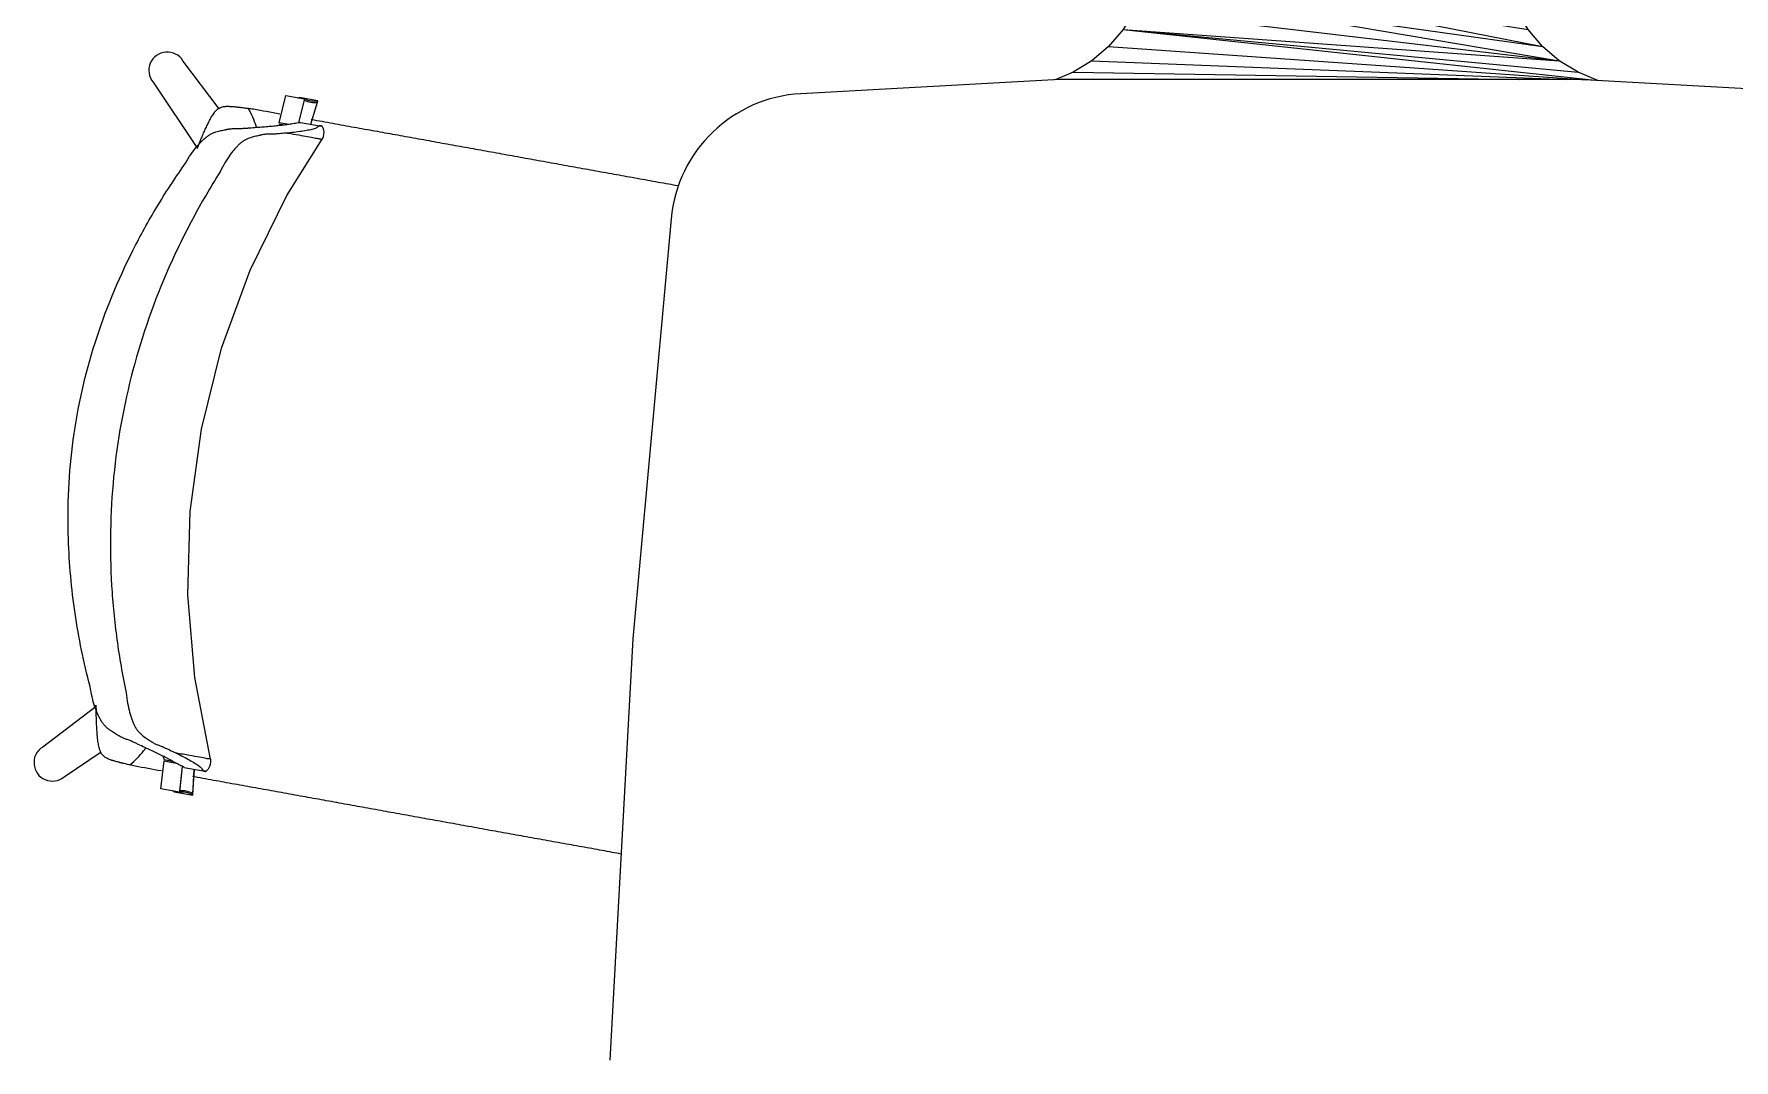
# Model space of a CAD drawing. Header units: millimetres. Extents: x 90978 to 295199, y -4084 to 97293.
# Drawn here: x 177013 to 178222, y 22062 to 22792 of the extents above; entities that cross this region are included whole.
import ezdxf

# ---------------------------------------------------------------- set-up
doc = ezdxf.new("R2010")
doc.units = ezdxf.units.MM
doc.header["$MEASUREMENT"] = 0
doc.layers.get('0').update_dxf_attribs({"linetype": 'CONTINUOUS'})
for name, color, linetype, lineweight in [('A-DETL-THIN', 8, 'CONTINUOUS', 9), ('G-IMPT', 8, 'CONTINUOUS', 9), ('I-FURN', 8, 'CONTINUOUS', 9)]:
    doc.layers.add(name, color=color, linetype=linetype, lineweight=lineweight)

# ---------------------------------------------------------------- blocks, each defined once
blk = doc.blocks.new('Synergy Type 3 - Desk Type 3_dwg_Family - 694305-310617-_3D_-V244-Level 0')
at = {"layer": 'G-IMPT'}
for p, q in [((-444.8, 141.2), (-430.7, 135.4)), ((-107, 105.1), (-442.7, 141.1)), ((-96.8, 117), (-436.5, 140.8)), ((-430.7, 135.4), (-417.3, 127.2)), ((-107, 105.1), (-430.7, 135.4)), ((-84.8, 127.2), (-422.2, 140.5)), ((-71.5, 135.4), (-388.8, 140.5)), ((-84.8, 127.2), (-71.5, 135.4)), ((-71.5, 135.4), (-58.7, 140.7)), ((-417.3, 127.2), (-405.3, 117)), ((-121.2, 77.2), (-417.3, 127.2)), ((-115.2, 91.7), (-417.3, 127.2)), ((-107, 105.1), (-417.3, 127.2)), ((-96.8, 117), (-84.8, 127.2)), ((-405.3, 117), (-395.2, 105.1)), ((-124.8, 61.9), (-405.3, 117)), ((-121.2, 77.2), (-405.3, 117)), ((-107, 105.1), (-96.8, 117)), ((-395.2, 105.1), (-387, 91.7)), ((-124.8, 61.9), (-395.2, 105.1)), ((-115.2, 91.7), (-107, 105.1)), ((-387, 91.7), (-381, 77.2)), ((-124.8, 61.9), (-387, 91.7)), ((-121.2, 77.2), (-115.2, 91.7)), ((-381, 77.2), (-377.3, 61.9)), ((-124.8, 61.9), (-381, 77.2)), ((-124.8, 61.9), (-121.2, 77.2)), ((-377.3, 61.9), (-376.1, 46.3)), ((-124.8, 61.9), (-377.3, 61.9)), ((-124.8, 61.9), (-376.1, 46.3)), ((-126.1, 46.3), (-124.8, 61.9)), ((-376.1, -103.7), (-376.1, 46.3)), ((-328.1, -145.7), (-376.1, 46.3)), ((-126.1, 46.3), (-376.1, 46.3)), ((-318.1, -145.7), (-126.1, 46.3)), ((-174.1, -145.7), (-126.1, 46.3)), ((-126.1, -103.7), (-126.1, 46.3)), ((-376.1, -103.7), (-374.8, -114.8)), ((-376.1, -103.7), (-365.1, -134.9)), ((-376.1, -103.7), (-357.2, -142.8)), ((-376.1, -103.7), (-349.7, -145.7)), ((-376.1, -103.7), (-342.6, -145.7)), ((-376.1, -103.7), (-334.1, -145.7)), ((-168.1, -145.7), (-126.1, -103.7)), ((-159.6, -145.7), (-126.1, -103.7)), ((-127.3, -114.8), (-126.1, -103.7)), ((-374.8, -114.8), (-371.1, -125.4)), ((-374.8, -114.8), (-365.1, -134.9)), ((-158.2, -145.7), (-127.3, -114.8)), ((-131, -125.4), (-127.3, -114.8)), ((-371.1, -125.4), (-365.1, -134.9)), ((-156.5, -145.7), (-131, -125.4)), ((-137, -134.9), (-131, -125.4)), ((-365.1, -134.9), (-357.2, -142.8)), ((-357.2, -142.8), (-352.6, -145.7)), ((-154.2, -145.7), (-137, -134.9)), ((-150.9, -145.7), (-144.9, -142.8)), ((-149.5, -145.7), (-144.9, -142.8)), ((-144.9, -142.8), (-137, -134.9))]:
    blk.add_line(p, q, dxfattribs=at)

msp = doc.modelspace()

# ---------------------------------------------------------------- linework, layer by layer
at = {"layer": 'A-DETL-THIN'}
for p, q in [((177742.9, 22759.3), (177558.7, 22749.1)), ((178111.9, 22759.3), (177742.9, 22759.3)), ((178296.2, 22749.1), (178111.9, 22759.3)), ((177466.6, 22660.3), (177439.3, 22361.8)), ((177439.3, 22361.8), (177422.9, 22062.4))]:
    msp.add_line(p, q, dxfattribs=at)
msp.add_arc((177564.1, 22651.4), 97.9, 93.1643, 174.7818, dxfattribs=at)
at = {"layer": 'I-FURN'}
for p, q in [((177145.2, 22738.4), (177119.3, 22772.5)), ((177098.1, 22757.4), (177129.7, 22710.3)), ((177187.7, 22728.5), (177192.6, 22747.8)), ((177192.6, 22747.8), (177205.7, 22745.5)), ((177205.7, 22745.5), (177201.5, 22728.6)), ((177215.3, 22744.1), (177202.2, 22746.4)), ((177210.3, 22727.5), (177215.3, 22744.1)), ((177210.3, 22727.5), (177215.1, 22743.1)), ((177190.5, 22727), (177187.5, 22727.6)), ((177193.5, 22727.4), (177187.7, 22728.5)), ((177203, 22728.8), (177216.4, 22726.4)), ((177219.3, 22724.1), (177218.4, 22726.1)), ((177218.4, 22716.8), (177219.2, 22718.5)), ((177219.2, 22718.5), (177219.6, 22720.3)), ((177219.7, 22721.9), (177219.3, 22724.1)), ((177219.6, 22720.3), (177219.7, 22721.9)), ((177193.3, 22676.7), (177218.4, 22716.8)), ((177167.1, 22623.7), (177193.3, 22676.7)), ((177146.7, 22568.2), (177167.1, 22623.7)), ((177132.5, 22510.8), (177146.7, 22568.2)), ((177124.5, 22452.2), (177132.5, 22510.8)), ((177122.9, 22393.1), (177124.5, 22452.2)), ((177127.7, 22334.2), (177122.9, 22393.1)), ((177138.9, 22276.2), (177127.7, 22334.2)), ((177057.6, 22313.6), (177019.6, 22284.8)), ((177034.8, 22263.6), (177061.2, 22281.3)), ((177103.7, 22255.2), (177105.9, 22275)), ((177105.9, 22275), (177114.6, 22273.4)), ((177106.1, 22275.9), (177111.9, 22274.9)), ((177118.8, 22271.1), (177116.8, 22252.8)), ((177118.9, 22271), (177117, 22253.7)), ((177120.2, 22270.3), (177133.7, 22267.8)), ((177138.3, 22271), (177137.2, 22269)), ((177138.8, 22272.4), (177138.3, 22271)), ((177139, 22274.3), (177138.8, 22272.4)), ((177138.9, 22276.2), (177139, 22274.3)), ((177126.3, 22250.7), (177127.4, 22269)), ((177126.5, 22251.7), (177127.5, 22268.9)), ((177137.2, 22269), (177135.7, 22267.5)), ((177116.8, 22252.8), (177103.7, 22255.2)), ((177113.2, 22253.1), (177126.3, 22250.7))]:
    msp.add_line(p, q, dxfattribs=at)
for centre, start, end in [((177108.2, 22765.7), 31.7401, 219.3564), ((177026.5, 22273.7), 121.7636, 309.3798)]:
    msp.add_arc(centre, 13.1, start, end, dxfattribs=at)
for centre, start_param, end_param in [((177199.8, 22763.6), 0.238848, 0.322489), ((177212.8, 22760.3), 6.026179, 6.605675), ((177213, 22761.3), 6.026179, 6.605675), ((177104.9, 22237.8), 2.819103, 2.902745), ((177118.1, 22235.5), 2.819103, 3.398599), ((177118.3, 22236.4), 2.819103, 3.398599)]:
    msp.add_ellipse(centre, major_axis=(-3.1, -17.1), ratio=0.978487, start_param=start_param, end_param=end_param, dxfattribs=at)
for points, knots in [([(177129.7, 22710.7), (177130.6, 22712.9), (177132, 22716.5), (177133.8, 22720.7), (177134.9, 22723), (177135.6, 22724.7), (177136.4, 22726.3), (177137.1, 22727.7), (177137.8, 22729.2), (177138.6, 22730.8), (177139.5, 22732.5), (177140.5, 22734), (177141.3, 22735.2), (177141.9, 22736.1), (177142.4, 22736.7), (177143, 22737.3), (177143.8, 22738), (177144.9, 22738.8), (177146.2, 22739.5), (177147.5, 22739.9), (177148.8, 22740.1), (177150.2, 22740.2), (177151.4, 22740.2), (177152.3, 22740.2), (177152.8, 22740.1), (177153.2, 22740.1), (177153.6, 22740.1), (177154.1, 22740.1), (177155, 22740), (177156.2, 22739.9), (177157.4, 22739.8), (177158.4, 22739.7), (177159.2, 22739.6), (177160.1, 22739.5), (177161.2, 22739.3), (177163.1, 22739.1), (177164.7, 22738.9), (177165.8, 22738.8)], [0, 0, 0, 0, 0.125, 0.1875, 0.21875, 0.25, 0.28125, 0.3125, 0.34375, 0.375, 0.40625, 0.4375, 0.46875, 0.484375, 0.5, 0.515625, 0.53125, 0.5625, 0.59375, 0.625, 0.65625, 0.6875, 0.71875, 0.734375, 0.742188, 0.75, 0.757812, 0.765625, 0.78125, 0.8125, 0.84375, 0.859375, 0.875, 0.890625, 0.90625, 0.9375, 1, 1, 1, 1]), ([(177171.8, 22724.8), (177171.7, 22725.2), (177170.9, 22727.8), (177169.2, 22732.4), (177167, 22736.6), (177165.8, 22738.8)], [0.93933321, 0.93933321, 0.93933321, 0.93933321, 0.94444444, 0.97222222, 1, 1, 1, 1]), ([(177210.6, 22730.9), (177211.3, 22730.8), (177214.5, 22730.2), (177220.2, 22729.2), (177227.9, 22727.8), (177235.5, 22726.4), (177245.5, 22724.6), (177257.6, 22722.4), (177269.7, 22720.3), (177279.4, 22718.5), (177286.9, 22717.2), (177294.4, 22715.8), (177304.2, 22714), (177316.5, 22711.8), (177331.1, 22709.2), (177346, 22706.5), (177361, 22703.8), (177375.7, 22701.1), (177388, 22698.9), (177397.9, 22697.1), (177405.4, 22695.8), (177412.9, 22694.4), (177422.8, 22692.6), (177435.1, 22690.4), (177447.4, 22688.2), (177457.3, 22686.4), (177464.5, 22685.1), (177469.1, 22684.3), (177471.3, 22683.9)], [-0.8977274, -0.8977274, -0.8977274, -0.8977274, -0.8928571, -0.875, -0.8571429, -0.8392857, -0.8214286, -0.7857143, -0.75, -0.7321429, -0.7142857, -0.6964286, -0.6785714, -0.6428571, -0.6071429, -0.5714286, -0.5357143, -0.5, -0.4642857, -0.4464286, -0.4285714, -0.4107143, -0.3928571, -0.3571429, -0.3214286, -0.3035714, -0.2857143, -0.270235, -0.270235, -0.270235, -0.270235]), ([(177120.1, 22698.2), (177121.4, 22700.5), (177124.1, 22704.9), (177127.4, 22709.4), (177130.1, 22712.6), (177132.1, 22714.8), (177133.7, 22716.4), (177134.9, 22717.4), (177135.6, 22718), (177136, 22718.4), (177136.5, 22718.7), (177137.2, 22719.2), (177138.3, 22720), (177139.9, 22720.9), (177141.8, 22721.7), (177143.7, 22722.3), (177145.5, 22722.7), (177147.2, 22723.1), (177148.6, 22723.4), (177149.6, 22723.6), (177150.1, 22723.7), (177150.5, 22723.8), (177150.9, 22723.9), (177151.4, 22724), (177152.3, 22724.1), (177153.6, 22724.3), (177154.9, 22724.4), (177156.7, 22724.4), (177158.4, 22724.4), (177160.2, 22724.4), (177161.5, 22724.5), (177162.8, 22724.6), (177164.5, 22724.7), (177167.6, 22724.9), (177171.7, 22725.3), (177176.4, 22725.6), (177180.7, 22726), (177185, 22726.4), (177188.9, 22726.8), (177192.4, 22727.2), (177194.5, 22727.6), (177195.5, 22727.7)], [0, 0, 0, 0, 0.035714, 0.071429, 0.089286, 0.107143, 0.125, 0.133929, 0.138393, 0.142857, 0.147321, 0.151786, 0.160714, 0.178571, 0.196429, 0.214286, 0.232143, 0.25, 0.267857, 0.276786, 0.28125, 0.285714, 0.290179, 0.294643, 0.303571, 0.321429, 0.339286, 0.357143, 0.392857, 0.410714, 0.428571, 0.446429, 0.464286, 0.5, 0.571429, 0.642857, 0.714286, 0.785714, 0.857143, 0.928571, 1, 1, 1, 1]), ([(177193.8, 22721.2), (177192.2, 22721.1), (177189.7, 22720.8), (177186.9, 22720.6), (177185.2, 22720.5), (177184, 22720.4), (177182.8, 22720.3), (177181.3, 22720.3), (177179.8, 22720.3), (177178.3, 22720.3), (177177.1, 22720.2), (177176, 22720), (177175.2, 22719.8), (177174.7, 22719.7), (177174.3, 22719.6), (177174, 22719.5), (177173.5, 22719.4), (177172.5, 22719.2), (177171.2, 22718.9), (177169.4, 22718.5), (177167.6, 22717.9), (177165.8, 22717.3), (177163.9, 22716.4), (177162.3, 22715.5), (177161.2, 22714.7), (177160.6, 22714.2), (177160.1, 22713.8), (177159.7, 22713.4), (177159, 22712.9), (177158, 22711.8), (177156.4, 22710.2), (177154.6, 22708), (177152.2, 22704.8), (177149.2, 22700.2), (177146.9, 22695.9), (177145.8, 22693.6)], [0, 0, 0, 0, 0.125, 0.1875, 0.21875, 0.25, 0.28125, 0.3125, 0.375, 0.40625, 0.4375, 0.46875, 0.484375, 0.492188, 0.5, 0.507812, 0.515625, 0.53125, 0.5625, 0.59375, 0.625, 0.65625, 0.6875, 0.71875, 0.734375, 0.742188, 0.75, 0.757812, 0.765625, 0.78125, 0.8125, 0.84375, 0.875, 0.9375, 1, 1, 1, 1]), ([(177193.8, 22721.2), (177196.8, 22720.7), (177202, 22719.8), (177208.3, 22718.6), (177213, 22717.8), (177215.6, 22717.3), (177217, 22717.1), (177217.7, 22716.9), (177218.2, 22716.8), (177218.4, 22716.8), (177218.4, 22716.8)], [0, 0, 0, 0, 0.1111111, 0.2222222, 0.3333333, 0.4444444, 0.5, 0.5555556, 0.6111111, 0.6625707, 0.6625707, 0.6625707, 0.6625707]), ([(177216.7, 22726.4), (177217.1, 22726.3), (177217.9, 22726.2), (177218.5, 22726), (177218.4, 22726.1), (177217.7, 22726.2), (177216.9, 22726.3), (177216.4, 22726.4)], [0.4171888, 0.4171888, 0.4171888, 0.4171888, 0.5, 0.625, 0.75, 0.875, 1, 1, 1, 1]), ([(177053.3, 22327.9), (177048.8, 22345.1), (177041.7, 22379.7), (177036.3, 22438.5), (177039.3, 22503.5), (177055, 22572.8), (177077.6, 22627.5), (177100.4, 22668.8), (177113.3, 22688.6), (177120.1, 22698.2)], [-1, -1, -1, -1, -0.863636, -0.727273, -0.545455, -0.363636, -0.181818, -0.090909, 0, 0, 0, 0]), ([(177145.8, 22693.6), (177138.9, 22682.7), (177125.9, 22660.5), (177103.3, 22614.2), (177081.8, 22553.3), (177068, 22477.1), (177066.9, 22412.5), (177071.9, 22361.2), (177076.3, 22335.9), (177079, 22323.3)], [-1, -1, -1, -1, -0.9, -0.8, -0.6, -0.4, -0.2, -0.1, 0, 0, 0, 0]), ([(177113.6, 22273.9), (177111.9, 22274.9), (177108.9, 22276.5), (177104.2, 22278.9), (177100.4, 22280.7), (177096.4, 22282.6), (177092.2, 22284.5), (177088.4, 22286.3), (177085.3, 22287.8), (177083.3, 22288.7), (177081.7, 22289.4), (177080.1, 22290), (177078.5, 22290.6), (177076.8, 22291.2), (177075.5, 22291.8), (177074.4, 22292.4), (177073.7, 22292.8), (177073.2, 22293.1), (177072.9, 22293.3), (177072.5, 22293.6), (177072.1, 22293.9), (177071.2, 22294.4), (177070, 22295.1), (177068.5, 22296.1), (177067, 22297.1), (177065.5, 22298.3), (177064, 22299.8), (177062.8, 22301.1), (177062, 22302.3), (177061.5, 22302.9), (177061.2, 22303.5), (177060.9, 22304), (177060.5, 22304.8), (177059.7, 22306.1), (177058.7, 22308.2), (177057.6, 22310.9), (177056.2, 22314.8), (177054.7, 22320.3), (177053.7, 22325.3), (177053.3, 22327.9)], [0, 0, 0, 0, 0.142857, 0.214286, 0.285714, 0.357143, 0.428571, 0.5, 0.535714, 0.571429, 0.589286, 0.607143, 0.642857, 0.660714, 0.678571, 0.696429, 0.705357, 0.709821, 0.714286, 0.71875, 0.723214, 0.732143, 0.75, 0.767857, 0.785714, 0.803571, 0.821429, 0.839286, 0.848214, 0.852679, 0.857143, 0.861607, 0.866071, 0.875, 0.892857, 0.910714, 0.928571, 0.964286, 1, 1, 1, 1]), ([(177079, 22323.3), (177079.2, 22320.7), (177079.9, 22315.9), (177081.1, 22310.5), (177082.2, 22306.7), (177083.1, 22304), (177084, 22301.9), (177084.7, 22300.6), (177085, 22299.8), (177085.3, 22299.3), (177085.6, 22298.8), (177086, 22298.1), (177086.8, 22297), (177087.9, 22295.6), (177089.4, 22294.1), (177090.9, 22292.8), (177092.4, 22291.7), (177093.9, 22290.7), (177095.1, 22290), (177095.9, 22289.4), (177096.3, 22289.1), (177096.6, 22288.9), (177096.9, 22288.7), (177097.4, 22288.4), (177098.1, 22288), (177099, 22287.4), (177100.1, 22286.9), (177101.5, 22286.3), (177102.9, 22285.9), (177104.3, 22285.3), (177105.4, 22284.9), (177106.5, 22284.3), (177108, 22283.6), (177110.6, 22282.4), (177112.8, 22281.3), (177114.3, 22280.6)], [0, 0, 0, 0, 0.0625, 0.125, 0.15625, 0.1875, 0.21875, 0.234375, 0.242188, 0.25, 0.257812, 0.265625, 0.28125, 0.3125, 0.34375, 0.375, 0.40625, 0.4375, 0.46875, 0.484375, 0.492188, 0.5, 0.507812, 0.515625, 0.53125, 0.5625, 0.59375, 0.625, 0.6875, 0.71875, 0.75, 0.78125, 0.8125, 0.875, 1, 1, 1, 1]), ([(177081.6, 22272.1), (177080.6, 22272.3), (177078.9, 22272.7), (177077.1, 22273.2), (177076, 22273.4), (177075.2, 22273.6), (177074.4, 22273.8), (177073.4, 22274.1), (177072.2, 22274.4), (177071.1, 22274.7), (177070.2, 22275), (177069.7, 22275.1), (177069.3, 22275.2), (177068.9, 22275.3), (177068.5, 22275.5), (177067.6, 22275.8), (177066.5, 22276.2), (177065.2, 22276.8), (177064.1, 22277.4), (177063, 22278.3), (177062, 22279.4), (177061.2, 22280.5), (177060.8, 22281.4), (177060.5, 22282.2), (177060.2, 22282.9), (177059.9, 22284), (177059.5, 22285.4), (177059.2, 22287.2), (177058.9, 22289), (177058.7, 22290.8), (177058.5, 22292.5), (177058.4, 22294.1), (177058.3, 22295.8), (177058.1, 22297.7), (177058, 22300.2), (177057.8, 22304.8), (177057.6, 22308.6), (177057.6, 22311)], [0, 0, 0, 0, 0.0625, 0.09375, 0.109375, 0.125, 0.140625, 0.15625, 0.1875, 0.21875, 0.234375, 0.242188, 0.25, 0.257812, 0.265625, 0.28125, 0.3125, 0.34375, 0.375, 0.40625, 0.4375, 0.46875, 0.484375, 0.5, 0.515625, 0.53125, 0.5625, 0.59375, 0.625, 0.65625, 0.6875, 0.71875, 0.75, 0.78125, 0.8125, 0.875, 1, 1, 1, 1]), ([(177081.6, 22272.1), (177083.5, 22273.6), (177087, 22276.9), (177090.6, 22281), (177092.4, 22283.5), (177092.9, 22284.3)], [0, 0, 0, 0, 0.02777778, 0.05555556, 0.06696683, 0.06696683, 0.06696683, 0.06696683]), ([(177104.9, 22278.5), (177105.1, 22278), (177105.5, 22277.1), (177105.9, 22276.3), (177106.1, 22275.9)], [-0.5281276, -0.5281276, -0.5281276, -0.5281276, -0.3333333, -0.1189454, -0.1189454, -0.1189454, -0.1189454]), ([(177138.2, 22276.3), (177138, 22276.3), (177137.3, 22276.4), (177135.4, 22276.8), (177131.5, 22277.5), (177124.4, 22278.8), (177118, 22279.9), (177114.3, 22280.6)], [0.4444444, 0.4444444, 0.4444444, 0.4444444, 0.5138889, 0.5833333, 0.7222222, 0.8611111, 1, 1, 1, 1]), ([(177431, 22208.8), (177428.9, 22209.2), (177422, 22210.5), (177410.3, 22212.6), (177395.6, 22215.2), (177380.7, 22217.9), (177365.6, 22220.6), (177350.7, 22223.3), (177338.3, 22225.5), (177328.4, 22227.3), (177320.8, 22228.7), (177313.3, 22230.1), (177303.5, 22231.8), (177291.3, 22234), (177279.2, 22236.2), (177269.4, 22238), (177261.9, 22239.3), (177254.5, 22240.7), (177244.6, 22242.4), (177232.4, 22244.7), (177220.1, 22246.9), (177210.2, 22248.7), (177202.6, 22250), (177195.1, 22251.4), (177185.2, 22253.2), (177172.9, 22255.4), (177158, 22258.1), (177142.9, 22260.8), (177132.3, 22262.7), (177126.8, 22263.7), (177126.4, 22263.8)], [-0.8371062, -0.8371062, -0.8371062, -0.8371062, -0.8214286, -0.7857143, -0.75, -0.7142857, -0.6785714, -0.6428571, -0.6071429, -0.5892857, -0.5714286, -0.5535714, -0.5357143, -0.5, -0.4642857, -0.4464286, -0.4285714, -0.4107143, -0.3928571, -0.3571429, -0.3214286, -0.3035714, -0.2857143, -0.2678571, -0.25, -0.2142857, -0.1785714, -0.1428571, -0.1071429, -0.103964, -0.103964, -0.103964, -0.103964]), ([(177133.7, 22267.8), (177134.2, 22267.7), (177135, 22267.6), (177135.7, 22267.5), (177135.8, 22267.5), (177135.2, 22267.6), (177134.4, 22267.7), (177134, 22267.8)], [0, 0, 0, 0, 0.125, 0.25, 0.375, 0.5, 0.5837817, 0.5837817, 0.5837817, 0.5837817])]:
    msp.add_open_spline(points, degree=3, knots=knots, dxfattribs=at)
for points in [[(177165.8, 22738.8), (177166.4, 22738.7), (177167.7, 22738.5), (177169, 22738.4), (177169.6, 22738.3)], [(177169.6, 22738.3), (177175.7, 22737.2), (177181.9, 22736.1), (177188.3, 22734.9)], [(177216.4, 22726.4), (177216.1, 22726), (177215.3, 22725.3), (177212.9, 22724.2), (177209.4, 22723.3), (177205, 22722.6), (177199.8, 22721.8), (177195.9, 22721.4), (177193.8, 22721.2)], [(177195.5, 22727.7), (177196.9, 22727.9), (177199.5, 22728.3), (177201.8, 22728.7), (177203, 22728.8)], [(177057.5, 22314.7), (177057.5, 22313.5), (177057.5, 22312.2), (177057.6, 22311)], [(177057.6, 22311), (177057.5, 22312.2), (177057.5, 22313.4), (177057.5, 22314.7)], [(177085.4, 22271.2), (177084.7, 22271.3), (177083.5, 22271.6), (177082.2, 22271.9), (177081.6, 22272.1)], [(177104, 22267.8), (177097.6, 22269), (177091.4, 22270.1), (177085.4, 22271.2)], [(177120.2, 22270.3), (177119.2, 22270.8), (177117.2, 22272), (177114.9, 22273.3), (177113.6, 22273.9)], [(177114.3, 22280.6), (177116.2, 22279.7), (177119.8, 22277.9), (177124.4, 22275.4), (177128.2, 22273.2), (177131.2, 22271.2), (177133, 22269.3), (177133.5, 22268.3), (177133.7, 22267.8)]]:
    msp.add_open_spline(points, degree=3, dxfattribs=at)

# ---------------------------------------------------------------- block references
at = {"rotation": 179.9999999999999}
msp.add_blockref('Synergy Type 3 - Desk Type 3_dwg_Family - 694305-310617-_3D_-V244-Level 0', (177680.9, 22899.8), dxfattribs=at)
msp.add_blockref('Synergy Type 3 - Desk Type 3_dwg_Family - 694305-310617-_3D_-V244-Level 0', (177680.9, 22899.8), dxfattribs=at)

doc.saveas('drawing.dxf')
